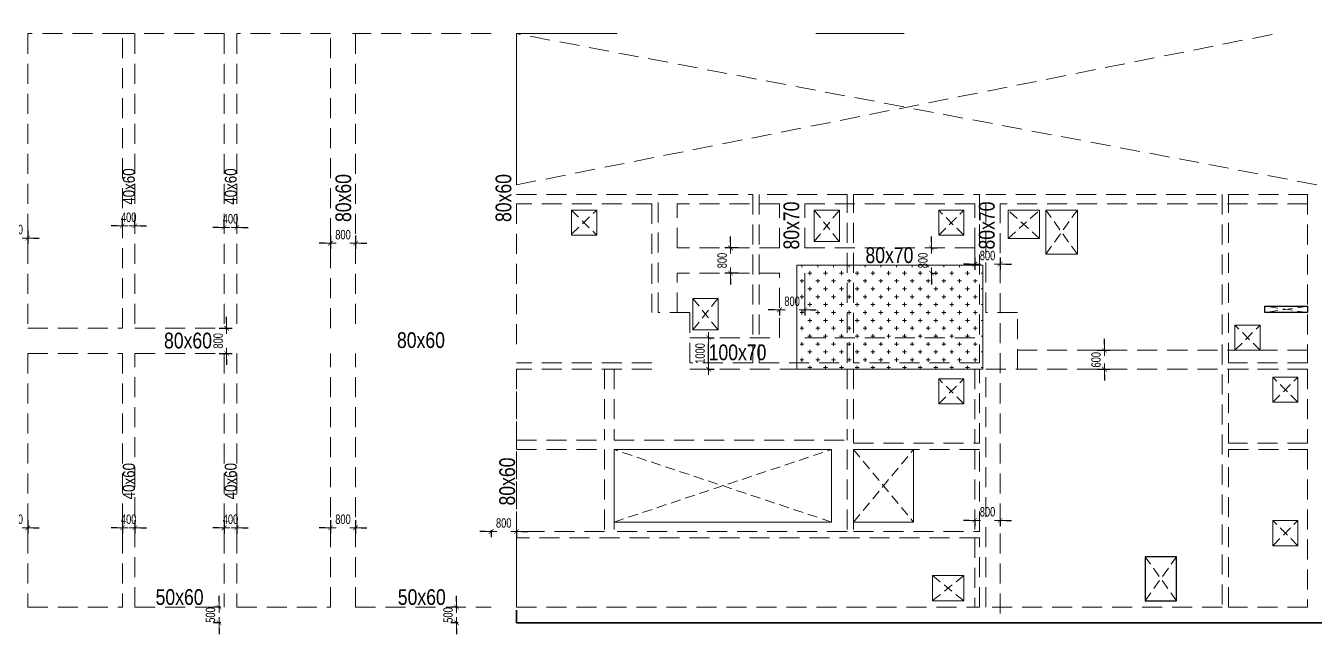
# Model space of a CAD drawing. Header units: millimetres. Extents: x 40 to 217000, y 40 to 90716.
# Drawn here: x 140685 to 181597, y 40 to 19350 of the extents above; entities that cross this region are included whole.
import ezdxf
from ezdxf.enums import TextEntityAlignment as Align

# ---------------------------------------------------------------- set-up
doc = ezdxf.new("R2010")
doc.units = ezdxf.units.MM
doc.header["$MEASUREMENT"] = 0
doc.header["$PDMODE"] = 1
doc.linetypes.add('DASHED2', pattern=[9.525, 6.35, -3.175])
doc.linetypes.add('HIDDEN2', pattern=[4.7625, 3.175, -1.5875])
doc.layers.get('Defpoints').update_dxf_attribs({"lineweight": 9})
for name, color, linetype, lineweight in [('C1', 20, 'Continuous', 35), ('NDC_S_BEAM', 3, 'HIDDEN2', 20), ('NDC_S_DIM', 1, 'Continuous', 15), ('NDC_S_HATCH MATERIAL', 8, 'Continuous', 9), ('NDC_S_OPENING', 9, 'DASHED2', 13), ('NDC_S_SLAB', 2, 'Continuous', 20)]:
    doc.layers.add(name, color=color, linetype=linetype, lineweight=lineweight)
doc.layers.add('GRATING', color=2, linetype='Continuous')
doc.layers.add('NDC. KT Dam', color=42, linetype='Continuous')
doc.layers.add('Kich thuoc dam diml', color=230, linetype='Continuous', plot=False)
doc.styles.add('ARIAL', font='arial.ttf', dxfattribs={"width": 0.8})
doc.styles.add('NDC_DIM', font='', dxfattribs={"width": 0.75})
doc.styles.get('NDC_DIM').set_extended_font_data('Dotum')
doc.dimstyles.new('NDC_dim_100', dxfattribs={"dimscale": 120, "dimtxt": 2.5, "dimasz": 1.5, "dimexe": 1.5, "dimexo": 2.5, "dimgap": 1, "dimtad": 1, "dimdec": 0, "dimzin": 0, "dimdsep": 46, "dimtxsty": 'NDC_DIM', "dimblk": 'DIMMARK', "dimcen": 0.09, "dimdle": 1.2, "dimclrd": 1, "dimclre": 1, "dimclrt": 3, "dimadec": 0, "dimazin": 0, "dimtfac": 1, "dimtdec": 0, "dimtix": 1, "dimtofl": 0, "dimtmove": 0, "dimatfit": 3, "dimfxl": 0, "dimtolj": 1, "dimtzin": 0, "dimarcsym": 0})

# ---------------------------------------------------------------- blocks, each defined once
blk = doc.blocks.new('DIMMARK')
at = {"layer": 'NDC_S_DIM', "color": 1}
blk.add_line((-1.5, 0), (1, 0), dxfattribs=at)
at = {"layer": 'NDC_S_DIM', "color": 2, "const_width": 0.1}
blk.add_lwpolyline([(-0.42, -0.42), (0.42, 0.42)], dxfattribs=at)
blk = doc.blocks.new('*D1545')
at = {"layer": 'Defpoints', "color": 0, "transparency": 16777216}
for p in [(143750, 4299), (144150, 4357), (144150, 3418)]:
    blk.add_point(p, dxfattribs=at)
at = {"layer": 'Kich thuoc dam diml', "color": 1, "lineweight": -2, "transparency": 16777216}
for p, q in [((143570, 3418), (143390, 3418)), ((143750, 3658), (143750, 3238)), ((144150, 3658), (144150, 3238)), ((144330, 3418), (144510, 3418))]:
    blk.add_line(p, q, dxfattribs=at)
at = {"layer": 'Kich thuoc dam diml', "color": 1, "lineweight": -2, "transparency": 16777216, "xscale": 180, "yscale": 180, "zscale": 180}
blk.add_blockref('DIMMARK', (143750, 3418), dxfattribs=at)
at = {"layer": 'Kich thuoc dam diml', "color": 1, "lineweight": -2, "transparency": 16777216, "xscale": 180, "yscale": 180, "zscale": 180, "rotation": 180}
blk.add_blockref('DIMMARK', (144150, 3418), dxfattribs=at)
at = {"layer": 'Kich thuoc dam diml', "color": 3, "transparency": 16777216, "insert": (143950, 3688), "char_height": 300, "attachment_point": 5, "style": 'NDC_DIM'}
blk.add_mtext('\\A1;400', dxfattribs=at)
blk = doc.blocks.new('*D1546')
at = {"layer": 'Defpoints', "color": 0, "transparency": 16777216}
for p in [(146980, 4299), (147380, 4357), (147380, 3418)]:
    blk.add_point(p, dxfattribs=at)
at = {"layer": 'Kich thuoc dam diml', "color": 1, "lineweight": -2, "transparency": 16777216}
for p, q in [((146800, 3418), (146620, 3418)), ((146980, 3658), (146980, 3238)), ((147380, 3658), (147380, 3238)), ((147560, 3418), (147740, 3418))]:
    blk.add_line(p, q, dxfattribs=at)
at = {"layer": 'Kich thuoc dam diml', "color": 1, "lineweight": -2, "transparency": 16777216, "xscale": 180, "yscale": 180, "zscale": 180}
blk.add_blockref('DIMMARK', (146980, 3418), dxfattribs=at)
at = {"layer": 'Kich thuoc dam diml', "color": 1, "lineweight": -2, "transparency": 16777216, "xscale": 180, "yscale": 180, "zscale": 180, "rotation": 180}
blk.add_blockref('DIMMARK', (147380, 3418), dxfattribs=at)
at = {"layer": 'Kich thuoc dam diml', "color": 3, "transparency": 16777216, "insert": (147180, 3688), "char_height": 300, "attachment_point": 5, "style": 'NDC_DIM'}
blk.add_mtext('\\A1;400', dxfattribs=at)
blk = doc.blocks.new('*D1547')
at = {"layer": 'Defpoints', "color": 0, "transparency": 16777216}
for p in [(155450, 3640), (156250, 3640), (156250, 3298)]:
    blk.add_point(p, dxfattribs=at)
at = {"layer": 'Kich thuoc dam diml', "color": 1, "lineweight": -2, "transparency": 16777216}
for p, q in [((155270, 3298), (155090, 3298)), ((155450, 3340), (155450, 3118)), ((156250, 3340), (156250, 3118)), ((156430, 3298), (156610, 3298))]:
    blk.add_line(p, q, dxfattribs=at)
at = {"layer": 'Kich thuoc dam diml', "color": 1, "lineweight": -2, "transparency": 16777216, "xscale": 180, "yscale": 180, "zscale": 180}
blk.add_blockref('DIMMARK', (155450, 3298), dxfattribs=at)
at = {"layer": 'Kich thuoc dam diml', "color": 1, "lineweight": -2, "transparency": 16777216, "xscale": 180, "yscale": 180, "zscale": 180, "rotation": 180}
blk.add_blockref('DIMMARK', (156250, 3298), dxfattribs=at)
at = {"layer": 'Kich thuoc dam diml', "color": 3, "transparency": 16777216, "insert": (155850, 3568), "char_height": 300, "attachment_point": 5, "style": 'NDC_DIM'}
blk.add_mtext('\\A1;800', dxfattribs=at)
blk = doc.blocks.new('*D1530')
at = {"layer": 'Defpoints', "color": 0, "transparency": 16777216}
for p in [(139950, 4170), (140750, 4170), (140750, 3418)]:
    blk.add_point(p, dxfattribs=at)
at = {"layer": 'Kich thuoc dam diml', "color": 1, "lineweight": -2, "transparency": 16777216}
for p, q in [((139770, 3418), (139590, 3418)), ((139950, 3658), (139950, 3238)), ((140750, 3658), (140750, 3238)), ((140930, 3418), (141110, 3418))]:
    blk.add_line(p, q, dxfattribs=at)
at = {"layer": 'Kich thuoc dam diml', "color": 1, "lineweight": -2, "transparency": 16777216, "xscale": 180, "yscale": 180, "zscale": 180}
blk.add_blockref('DIMMARK', (139950, 3418), dxfattribs=at)
at = {"layer": 'Kich thuoc dam diml', "color": 1, "lineweight": -2, "transparency": 16777216, "xscale": 180, "yscale": 180, "zscale": 180, "rotation": 180}
blk.add_blockref('DIMMARK', (140750, 3418), dxfattribs=at)
at = {"layer": 'Kich thuoc dam diml', "color": 3, "transparency": 16777216, "insert": (140350, 3688), "char_height": 300, "attachment_point": 5, "style": 'NDC_DIM'}
blk.add_mtext('\\A1;800', dxfattribs=at)
blk = doc.blocks.new('*D1531')
at = {"layer": 'Defpoints', "color": 0, "transparency": 16777216}
for p in [(150350, 4925), (151150, 4925), (151150, 3418)]:
    blk.add_point(p, dxfattribs=at)
at = {"layer": 'Kich thuoc dam diml', "color": 1, "lineweight": -2, "transparency": 16777216}
for p, q in [((150170, 3418), (149990, 3418)), ((150350, 3658), (150350, 3238)), ((151150, 3658), (151150, 3238)), ((151330, 3418), (151510, 3418))]:
    blk.add_line(p, q, dxfattribs=at)
at = {"layer": 'Kich thuoc dam diml', "color": 1, "lineweight": -2, "transparency": 16777216, "xscale": 180, "yscale": 180, "zscale": 180}
blk.add_blockref('DIMMARK', (150350, 3418), dxfattribs=at)
at = {"layer": 'Kich thuoc dam diml', "color": 1, "lineweight": -2, "transparency": 16777216, "xscale": 180, "yscale": 180, "zscale": 180, "rotation": 180}
blk.add_blockref('DIMMARK', (151150, 3418), dxfattribs=at)
at = {"layer": 'Kich thuoc dam diml', "color": 3, "transparency": 16777216, "insert": (150750, 3688), "char_height": 300, "attachment_point": 5, "style": 'NDC_DIM'}
blk.add_mtext('\\A1;800', dxfattribs=at)
blk = doc.blocks.new('*D1565')
at = {"layer": 'Defpoints', "color": 0, "transparency": 16777216}
for p in [(146816, 900), (147171, 900), (147171, 400)]:
    blk.add_point(p, dxfattribs=at)
at = {"layer": 'Kich thuoc dam diml', "color": 1, "lineweight": -2, "transparency": 16777216}
for p, q in [((146816, 1080), (146816, 1260)), ((146871, 900), (146636, 900)), ((146871, 400), (146636, 400)), ((146816, 220), (146816, 40))]:
    blk.add_line(p, q, dxfattribs=at)
at = {"layer": 'Kich thuoc dam diml', "color": 1, "lineweight": -2, "transparency": 16777216, "xscale": 180, "yscale": 180, "zscale": 180}
for p, rotation in [((146816, 900), 270), ((146816, 400), 90)]:
    blk.add_blockref('DIMMARK', p, dxfattribs=dict(at, rotation=rotation))
at = {"layer": 'Kich thuoc dam diml', "color": 3, "transparency": 16777216, "insert": (146546, 650), "char_height": 300, "attachment_point": 5, "rotation": 90, "style": 'NDC_DIM'}
blk.add_mtext('\\A1;500', dxfattribs=at)
blk = doc.blocks.new('*D1566')
at = {"layer": 'Defpoints', "color": 0, "transparency": 16777216}
for p in [(154354, 900), (154709, 900), (154709, 400)]:
    blk.add_point(p, dxfattribs=at)
at = {"layer": 'Kich thuoc dam diml', "color": 1, "lineweight": -2, "transparency": 16777216}
for p, q in [((154354, 1080), (154354, 1260)), ((154409, 900), (154174, 900)), ((154409, 400), (154174, 400)), ((154354, 220), (154354, 40))]:
    blk.add_line(p, q, dxfattribs=at)
at = {"layer": 'Kich thuoc dam diml', "color": 1, "lineweight": -2, "transparency": 16777216, "xscale": 180, "yscale": 180, "zscale": 180}
for p, rotation in [((154354, 900), 270), ((154354, 400), 90)]:
    blk.add_blockref('DIMMARK', p, dxfattribs=dict(at, rotation=rotation))
at = {"layer": 'Kich thuoc dam diml', "color": 3, "transparency": 16777216, "insert": (154084, 650), "char_height": 300, "attachment_point": 5, "rotation": 90, "style": 'NDC_DIM'}
blk.add_mtext('\\A1;500', dxfattribs=at)
blk = doc.blocks.new('*D1577')
at = {"layer": 'Defpoints', "color": 0, "transparency": 16777216}
for p in [(146274, 9750), (147058, 9750), (146199, 8950)]:
    blk.add_point(p, dxfattribs=at)
at = {"layer": 'Kich thuoc dam diml', "color": 1, "lineweight": -2, "transparency": 16777216}
for p, q in [((147058, 9930), (147058, 10110)), ((146818, 9750), (147238, 9750)), ((146818, 8950), (147238, 8950)), ((147058, 8770), (147058, 8590))]:
    blk.add_line(p, q, dxfattribs=at)
at = {"layer": 'Kich thuoc dam diml', "color": 1, "lineweight": -2, "transparency": 16777216, "xscale": 180, "yscale": 180, "zscale": 180}
for p, rotation in [((147058, 9750), 270), ((147058, 8950), 90)]:
    blk.add_blockref('DIMMARK', p, dxfattribs=dict(at, rotation=rotation))
at = {"layer": 'Kich thuoc dam diml', "color": 3, "transparency": 16777216, "insert": (146788, 9350), "char_height": 300, "attachment_point": 5, "rotation": 90, "style": 'NDC_DIM'}
blk.add_mtext('\\A1;800', dxfattribs=at)
blk = doc.blocks.new('*D1578')
at = {"layer": 'Defpoints', "color": 0, "transparency": 16777216}
for p in [(162209, 9450), (162351, 9450), (162209, 8450)]:
    blk.add_point(p, dxfattribs=at)
at = {"layer": 'Kich thuoc dam diml', "color": 1, "lineweight": -2, "transparency": 16777216}
for p, q in [((162351, 9450), (162531, 9450)), ((162351, 8630), (162351, 9270)), ((162351, 8450), (162531, 8450))]:
    blk.add_line(p, q, dxfattribs=at)
at = {"layer": 'Kich thuoc dam diml', "color": 1, "lineweight": -2, "transparency": 16777216, "xscale": 180, "yscale": 180, "zscale": 180}
for p, rotation in [((162351, 9450), 90), ((162351, 8450), 270)]:
    blk.add_blockref('DIMMARK', p, dxfattribs=dict(at, rotation=rotation))
at = {"layer": 'Kich thuoc dam diml', "color": 3, "transparency": 16777216, "insert": (162081, 8950), "char_height": 300, "attachment_point": 5, "rotation": 90, "style": 'NDC_DIM'}
blk.add_mtext('\\A1;1000', dxfattribs=at)
blk = doc.blocks.new('*D1619')
at = {"layer": 'Defpoints', "color": 0, "transparency": 16777216}
for p in [(170800, 12300), (171600, 12300), (171600, 11786)]:
    blk.add_point(p, dxfattribs=at)
at = {"layer": 'Kich thuoc dam diml', "color": 1, "lineweight": -2, "transparency": 16777216}
for p, q in [((170800, 12000), (170800, 11606)), ((171600, 12000), (171600, 11606)), ((170620, 11786), (170440, 11786)), ((171780, 11786), (171960, 11786))]:
    blk.add_line(p, q, dxfattribs=at)
at = {"layer": 'Kich thuoc dam diml', "color": 1, "lineweight": -2, "transparency": 16777216, "xscale": 180, "yscale": 180, "zscale": 180}
blk.add_blockref('DIMMARK', (170800, 11786), dxfattribs=at)
at = {"layer": 'Kich thuoc dam diml', "color": 1, "lineweight": -2, "transparency": 16777216, "xscale": 180, "yscale": 180, "zscale": 180, "rotation": 180}
blk.add_blockref('DIMMARK', (171600, 11786), dxfattribs=at)
at = {"layer": 'Kich thuoc dam diml', "color": 3, "transparency": 16777216, "insert": (171200, 12056), "char_height": 300, "attachment_point": 5, "style": 'NDC_DIM'}
blk.add_mtext('\\A1;800', dxfattribs=at)
blk = doc.blocks.new('*D1602')
at = {"layer": 'Defpoints', "color": 0, "transparency": 16777216}
for p in [(170800, 3713), (171600, 3713), (171600, 3654)]:
    blk.add_point(p, dxfattribs=at)
at = {"layer": 'Kich thuoc dam diml', "color": 1, "lineweight": -2, "transparency": 16777216}
for p, q in [((170620, 3654), (170440, 3654)), ((170800, 3654), (170800, 3474)), ((171600, 3654), (171600, 3474)), ((171780, 3654), (171960, 3654))]:
    blk.add_line(p, q, dxfattribs=at)
at = {"layer": 'Kich thuoc dam diml', "color": 1, "lineweight": -2, "transparency": 16777216, "xscale": 180, "yscale": 180, "zscale": 180}
blk.add_blockref('DIMMARK', (170800, 3654), dxfattribs=at)
at = {"layer": 'Kich thuoc dam diml', "color": 1, "lineweight": -2, "transparency": 16777216, "xscale": 180, "yscale": 180, "zscale": 180, "rotation": 180}
blk.add_blockref('DIMMARK', (171600, 3654), dxfattribs=at)
at = {"layer": 'Kich thuoc dam diml', "color": 3, "transparency": 16777216, "insert": (171200, 3924), "char_height": 300, "attachment_point": 5, "style": 'NDC_DIM'}
blk.add_mtext('\\A1;800', dxfattribs=at)
blk = doc.blocks.new('*D1603')
at = {"layer": 'Defpoints', "color": 0, "transparency": 16777216}
for p in [(163049, 12300), (164223, 12300), (164223, 11500)]:
    blk.add_point(p, dxfattribs=at)
at = {"layer": 'Kich thuoc dam diml', "color": 1, "lineweight": -2, "transparency": 16777216}
for p, q in [((163289, 12300), (162869, 12300)), ((163049, 12480), (163049, 12660)), ((163289, 11500), (162869, 11500)), ((163049, 11320), (163049, 11140))]:
    blk.add_line(p, q, dxfattribs=at)
at = {"layer": 'Kich thuoc dam diml', "color": 1, "lineweight": -2, "transparency": 16777216, "xscale": 180, "yscale": 180, "zscale": 180}
for p, rotation in [((163049, 12300), 270), ((163049, 11500), 90)]:
    blk.add_blockref('DIMMARK', p, dxfattribs=dict(at, rotation=rotation))
at = {"layer": 'Kich thuoc dam diml', "color": 3, "transparency": 16777216, "insert": (162779, 11900), "char_height": 300, "attachment_point": 5, "rotation": 90, "style": 'NDC_DIM'}
blk.add_mtext('\\A1;800', dxfattribs=at)
blk = doc.blocks.new('*D1604')
at = {"layer": 'Defpoints', "color": 0, "transparency": 16777216}
for p in [(169223, 12300), (169420, 12300), (169223, 11500)]:
    blk.add_point(p, dxfattribs=at)
at = {"layer": 'Kich thuoc dam diml', "color": 1, "lineweight": -2, "transparency": 16777216}
for p, q in [((169420, 12480), (169420, 12660)), ((169420, 12300), (169600, 12300)), ((169420, 11500), (169600, 11500)), ((169420, 11320), (169420, 11140))]:
    blk.add_line(p, q, dxfattribs=at)
at = {"layer": 'Kich thuoc dam diml', "color": 1, "lineweight": -2, "transparency": 16777216, "xscale": 180, "yscale": 180, "zscale": 180}
for p, rotation in [((169420, 12300), 270), ((169420, 11500), 90)]:
    blk.add_blockref('DIMMARK', p, dxfattribs=dict(at, rotation=rotation))
at = {"layer": 'Kich thuoc dam diml', "color": 3, "transparency": 16777216, "insert": (169150, 11900), "char_height": 300, "attachment_point": 5, "rotation": 90, "style": 'NDC_DIM'}
blk.add_mtext('\\A1;800', dxfattribs=at)
blk = doc.blocks.new('*D1605')
at = {"layer": 'Defpoints', "color": 0, "transparency": 16777216}
for p in [(164600, 10568), (165400, 10568), (165400, 10334)]:
    blk.add_point(p, dxfattribs=at)
at = {"layer": 'Kich thuoc dam diml', "color": 1, "lineweight": -2, "transparency": 16777216}
for p, q in [((164420, 10334), (164240, 10334)), ((164600, 10334), (164600, 10154)), ((165400, 10334), (165400, 10154)), ((165580, 10334), (165760, 10334))]:
    blk.add_line(p, q, dxfattribs=at)
at = {"layer": 'Kich thuoc dam diml', "color": 1, "lineweight": -2, "transparency": 16777216, "xscale": 180, "yscale": 180, "zscale": 180}
blk.add_blockref('DIMMARK', (164600, 10334), dxfattribs=at)
at = {"layer": 'Kich thuoc dam diml', "color": 1, "lineweight": -2, "transparency": 16777216, "xscale": 180, "yscale": 180, "zscale": 180, "rotation": 180}
blk.add_blockref('DIMMARK', (165400, 10334), dxfattribs=at)
at = {"layer": 'Kich thuoc dam diml', "color": 3, "transparency": 16777216, "insert": (165000, 10604), "char_height": 300, "attachment_point": 5, "style": 'NDC_DIM'}
blk.add_mtext('\\A1;800', dxfattribs=at)
blk = doc.blocks.new('*D1606')
at = {"layer": 'Defpoints', "color": 0, "transparency": 16777216}
for p in [(173358, 9050), (174914, 9050), (173125, 8450)]:
    blk.add_point(p, dxfattribs=at)
at = {"layer": 'Kich thuoc dam diml', "color": 1, "lineweight": -2, "transparency": 16777216}
for p, q in [((174914, 9230), (174914, 9410)), ((174674, 9050), (175094, 9050)), ((174674, 8450), (175094, 8450)), ((174914, 8270), (174914, 8090))]:
    blk.add_line(p, q, dxfattribs=at)
at = {"layer": 'Kich thuoc dam diml', "color": 1, "lineweight": -2, "transparency": 16777216, "xscale": 180, "yscale": 180, "zscale": 180}
for p, rotation in [((174914, 9050), 270), ((174914, 8450), 90)]:
    blk.add_blockref('DIMMARK', p, dxfattribs=dict(at, rotation=rotation))
at = {"layer": 'Kich thuoc dam diml', "color": 3, "transparency": 16777216, "insert": (174644, 8750), "char_height": 300, "attachment_point": 5, "rotation": 90, "style": 'NDC_DIM'}
blk.add_mtext('\\A1;600', dxfattribs=at)
blk = doc.blocks.new('*D1648')
at = {"layer": 'Defpoints', "color": 0, "transparency": 16777216}
for p in [(156364, 47100), (157282, 47100), (156364, 46300), (128673, 19600), (129913, 19600), (129030, 18800)]:
    blk.add_point(p, dxfattribs=at)
at = {"layer": 'Kich thuoc dam diml', "color": 1, "lineweight": -2, "transparency": 16777216}
for p, q in [((157282, 47280), (157282, 47460)), ((157042, 47100), (157462, 47100)), ((157042, 46300), (157462, 46300)), ((157282, 46120), (157282, 45940)), ((129913, 19780), (129913, 19960)), ((129673, 19600), (130093, 19600)), ((129673, 18800), (130093, 18800)), ((129913, 18620), (129913, 18440))]:
    blk.add_line(p, q, dxfattribs=at)
at = {"layer": 'Kich thuoc dam diml', "color": 1, "lineweight": -2, "transparency": 16777216, "xscale": 180, "yscale": 180, "zscale": 180}
for p, rotation in [((157282, 47100), 270), ((157282, 46300), 90), ((129913, 19600), 270), ((129913, 18800), 90)]:
    blk.add_blockref('DIMMARK', p, dxfattribs=dict(at, rotation=rotation))
at = {"layer": 'Kich thuoc dam diml', "color": 3, "transparency": 16777216, "char_height": 300, "attachment_point": 5, "rotation": 90, "style": 'NDC_DIM'}
for insert in [(157012, 46700), (129643, 19200)]:
    blk.add_mtext('\\A1;800', dxfattribs=dict(at, insert=insert))
blk = doc.blocks.new('*D1270')
at = {"layer": 'Defpoints', "color": 0, "transparency": 16777216}
for p in [(139950, 13363), (140750, 13363), (140750, 12612)]:
    blk.add_point(p, dxfattribs=at)
at = {"layer": 'Kich thuoc dam diml', "color": 1, "lineweight": -2, "transparency": 16777216}
for p, q in [((139950, 12852), (139950, 12432)), ((140750, 12852), (140750, 12432)), ((139770, 12612), (139590, 12612)), ((140930, 12612), (141110, 12612))]:
    blk.add_line(p, q, dxfattribs=at)
at = {"layer": 'Kich thuoc dam diml', "color": 1, "lineweight": -2, "transparency": 16777216, "xscale": 180, "yscale": 180, "zscale": 180}
blk.add_blockref('DIMMARK', (139950, 12612), dxfattribs=at)
at = {"layer": 'Kich thuoc dam diml', "color": 1, "lineweight": -2, "transparency": 16777216, "xscale": 180, "yscale": 180, "zscale": 180, "rotation": 180}
blk.add_blockref('DIMMARK', (140750, 12612), dxfattribs=at)
at = {"layer": 'Kich thuoc dam diml', "color": 3, "transparency": 16777216, "insert": (140350, 12882), "char_height": 300, "attachment_point": 5, "style": 'NDC_DIM'}
blk.add_mtext('\\A1;800', dxfattribs=at)
blk = doc.blocks.new('*D1287')
at = {"layer": 'Defpoints', "color": 0, "transparency": 16777216}
for p in [(143750, 12744), (144150, 13001), (144150, 12744)]:
    blk.add_point(p, dxfattribs=at)
at = {"layer": 'Kich thuoc dam diml', "color": 1, "lineweight": -2, "transparency": 16777216}
for p, q in [((143750, 13001), (143750, 13181)), ((144150, 13001), (144150, 13181)), ((143570, 13001), (143390, 13001)), ((144330, 13001), (144510, 13001))]:
    blk.add_line(p, q, dxfattribs=at)
at = {"layer": 'Kich thuoc dam diml', "color": 1, "lineweight": -2, "transparency": 16777216, "xscale": 180, "yscale": 180, "zscale": 180}
blk.add_blockref('DIMMARK', (143750, 13001), dxfattribs=at)
at = {"layer": 'Kich thuoc dam diml', "color": 1, "lineweight": -2, "transparency": 16777216, "xscale": 180, "yscale": 180, "zscale": 180, "rotation": 180}
blk.add_blockref('DIMMARK', (144150, 13001), dxfattribs=at)
at = {"layer": 'Kich thuoc dam diml', "color": 3, "transparency": 16777216, "insert": (143950, 13271), "char_height": 300, "attachment_point": 5, "style": 'NDC_DIM'}
blk.add_mtext('\\A1;400', dxfattribs=at)
blk = doc.blocks.new('*D1290')
at = {"layer": 'Defpoints', "color": 0, "transparency": 16777216}
for p in [(146980, 12696), (147380, 12953), (147380, 12696)]:
    blk.add_point(p, dxfattribs=at)
at = {"layer": 'Kich thuoc dam diml', "color": 1, "lineweight": -2, "transparency": 16777216}
for p, q in [((146980, 12953), (146980, 13133)), ((147380, 12953), (147380, 13133)), ((146800, 12953), (146620, 12953)), ((147560, 12953), (147740, 12953))]:
    blk.add_line(p, q, dxfattribs=at)
at = {"layer": 'Kich thuoc dam diml', "color": 1, "lineweight": -2, "transparency": 16777216, "xscale": 180, "yscale": 180, "zscale": 180}
blk.add_blockref('DIMMARK', (146980, 12953), dxfattribs=at)
at = {"layer": 'Kich thuoc dam diml', "color": 1, "lineweight": -2, "transparency": 16777216, "xscale": 180, "yscale": 180, "zscale": 180, "rotation": 180}
blk.add_blockref('DIMMARK', (147380, 12953), dxfattribs=at)
at = {"layer": 'Kich thuoc dam diml', "color": 3, "transparency": 16777216, "insert": (147180, 13223), "char_height": 300, "attachment_point": 5, "style": 'NDC_DIM'}
blk.add_mtext('\\A1;400', dxfattribs=at)
blk = doc.blocks.new('*D1291')
at = {"layer": 'Defpoints', "color": 0, "transparency": 16777216}
for p in [(150350, 13957), (151150, 13957), (151150, 12449)]:
    blk.add_point(p, dxfattribs=at)
at = {"layer": 'Kich thuoc dam diml', "color": 1, "lineweight": -2, "transparency": 16777216}
for p, q in [((150350, 12689), (150350, 12269)), ((151150, 12689), (151150, 12269)), ((150170, 12449), (149990, 12449)), ((151330, 12449), (151510, 12449))]:
    blk.add_line(p, q, dxfattribs=at)
at = {"layer": 'Kich thuoc dam diml', "color": 1, "lineweight": -2, "transparency": 16777216, "xscale": 180, "yscale": 180, "zscale": 180}
blk.add_blockref('DIMMARK', (150350, 12449), dxfattribs=at)
at = {"layer": 'Kich thuoc dam diml', "color": 1, "lineweight": -2, "transparency": 16777216, "xscale": 180, "yscale": 180, "zscale": 180, "rotation": 180}
blk.add_blockref('DIMMARK', (151150, 12449), dxfattribs=at)
at = {"layer": 'Kich thuoc dam diml', "color": 3, "transparency": 16777216, "insert": (150750, 12719), "char_height": 300, "attachment_point": 5, "style": 'NDC_DIM'}
blk.add_mtext('\\A1;800', dxfattribs=at)

msp = doc.modelspace()

# ---------------------------------------------------------------- hatches: boundary and pattern name
at = {"layer": 'NDC_S_HATCH MATERIAL'}
h = msp.add_hatch(dxfattribs=at)
h.set_pattern_fill('CROSS', color=256, scale=1000)
h.paths.add_polyline_path([(171050, 11750), (165150, 11750), (165150, 8450), (171050, 8450)])

# ---------------------------------------------------------------- linework, layer by layer
at = {"layer": 'C1'}
for p, q in [((156250, 400), (156250, 800)), ((217000, 400), (156250, 400))]:
    msp.add_line(p, q, dxfattribs=at)
at = {"layer": 'GRATING'}
msp.add_lwpolyline([(180000, 10450), (181350, 10450), (181350, 10250), (180000, 10250)], close=True, dxfattribs=at)
at = {"layer": 'GRATING', "color": 2}
msp.add_lwpolyline([(176200, 1100), (177200, 1100), (177200, 2500), (176200, 2500)], close=True, dxfattribs=at)
at = {"layer": 'NDC_S_BEAM', "ltscale": 200}
for p, q in [((143750, 19100), (140750, 19100)), ((140750, 19100), (140750, 9750)), ((143750, 9750), (143750, 19100)), ((144150, 19100), (144150, 9750)), ((146980.3, 19100), (146980.3, 9750)), ((147380.3, 19100), (147380.3, 9750)), ((150350, 19100), (147380.3, 19100)), ((150350, 9750), (150350, 19100)), ((155450, 19100), (151050, 19100)), ((151150, 19100), (151150, 9750)), ((156250, 19100), (156250, 14300)), ((156250, 9250), (156250, 14000)), ((160550, 13700), (156250, 13700)), ((160550, 13700), (160550, 10250)), ((161350, 12300), (161350, 13700)), ((164600, 13700), (161350, 13700)), ((164600, 12300), (164600, 13700)), ((165400, 12300), (165400, 13700)), ((170800, 13700), (165400, 13700)), ((170800, 12300), (170800, 13700)), ((171600, 700), (171600, 13700)), ((181350, 13700), (171600, 13700)), ((164600, 12300), (161350, 12300)), ((170800, 12300), (165400, 12300)), ((161350, 10250), (161350, 11500)), ((164600, 11500), (161350, 11500)), ((164600, 9450), (164600, 11500)), ((140750, 9750), (143750, 9750)), ((144150, 9750), (146980.3, 9750)), ((161750, 9450), (164600, 9450)), ((165400, 9450), (170800, 9450)), ((181350, 9050), (172150, 9050)), ((140750, 8950), (140750, 900)), ((140750, 8950), (143750, 8950)), ((143750, 8950), (143750, 900)), ((144150, 900), (144150, 8950)), ((144150, 8950), (146980.3, 8950)), ((146980.3, 8950), (146980.3, 900)), ((147380.3, 8950), (147380.3, 900)), ((150350, 900), (150350, 8950)), ((151150, 900), (151150, 8950)), ((156250, 8450), (156250, 900)), ((161750, 8450), (171600, 8450)), ((181350, 8450), (172150, 8450)), ((140750, 900), (143750, 900)), ((144150, 900), (146980.3, 900)), ((147380.3, 900), (150350, 900)), ((151150, 900), (155450, 900))]:
    msp.add_line(p, q, dxfattribs=at)
at = {"layer": 'NDC_S_BEAM'}
msp.add_line((181650, 400), (156250, 400), dxfattribs=at)
at = {"layer": 'NDC_S_BEAM', "ltscale": 200}
msp.add_lwpolyline([(146980.3, 19100), (143750.3, 19100)], dxfattribs=at)
for points in [[(151150, 9750, 0.35, 0.35, 0), (155450, 9750, 0, 0, 0), (155450, 19100, 0, 0, 0)], [(147380.3, 9750, 0.35, 0.35, 0), (150350, 9750, 0.35, 0.35, 0)], [(147380.3, 8950, 0.35, 0.35, 0), (150350, 8950, 0.35, 0.35, 0)], [(151150, 8950, 0.35, 0.35, 0), (155450, 8950, 0, 0, 0), (155450, 900, 0, 0, 0)]]:
    msp.add_lwpolyline(points, format="xyseb", dxfattribs=at)
at = {"layer": 'NDC_S_OPENING', "ltscale": 100}
for p, q in [((181650, 14300), (156250, 19100)), ((156250, 14300), (180350, 19100)), ((156250, 14000), (160550, 14000)), ((170800, 12300), (170800, 11750)), ((160550, 8650), (156250, 8650)), ((156250, 3300), (156250, 8450)), ((160550.7, 8450), (156250.7, 8450)), ((159050, 8450), (159050, 6200)), ((159350, 8450), (159350, 6200)), ((166750, 8450), (166750, 6200)), ((170800, 8450), (170800, 6100)), ((156250, 6200), (159050, 6200)), ((159350, 6200), (166750, 6200)), ((156250, 5900), (159050, 5900)), ((159050, 5900), (159050, 3300)), ((159350, 5900), (159350, 3300)), ((170800, 5900), (170800, 3300)), ((159050, 3300), (156250, 3300)), ((170800, 3100), (170800, 900))]:
    msp.add_line(p, q, dxfattribs=at)
at = {"layer": 'NDC_S_OPENING', "ltscale": 50}
for p, q in [((158000, 12739.5), (158800, 13500)), ((158000, 13500), (158800, 12700)), ((165700, 13500), (166500, 12500)), ((165700, 12500), (166500, 13500)), ((170450, 12700), (169650, 13500)), ((169650, 12700), (170450, 13500)), ((172850, 12600), (171850, 13500)), ((171850, 12600), (172850, 13500)), ((174050, 12100), (173050, 13500)), ((173050, 12100), (174050, 13500)), ((161850, 9700), (162650, 10700)), ((161850, 10700), (162650, 9700)), ((181350, 10250), (180000, 10450)), ((181350, 10450), (180000, 10250)), ((179850, 9050), (179050, 9850)), ((179050, 9050), (179850, 9850)), ((181050, 7400), (180250, 8200)), ((180250, 7400), (181050, 8200)), ((170450, 7350), (169650, 8150)), ((169650, 7350), (170450, 8150)), ((159350, 3600), (166250, 5900)), ((166250, 3600), (159350, 5900)), ((166950, 5900), (168850, 3600)), ((166950, 3600), (168850, 5900)), ((181050, 2850), (180250, 3650)), ((180250, 2850), (181050, 3650)), ((177200, 1100), (176200, 2500)), ((176200, 1100), (177200, 2500)), ((170450, 1900), (169450, 1100)), ((169450, 1900), (170450, 1100))]:
    msp.add_line(p, q, dxfattribs=at)
at = {"layer": 'NDC_S_OPENING', "ltscale": 100}
for points in [[(160750, 10250), (160750, 14000), (163750, 14000), (163750, 8650), (161750, 8650), (161750, 10250)], [(166750, 14000), (163950, 14000), (163950, 8650), (166750, 8650)], [(166950, 14000), (170950, 14000), (170950, 8650), (166950, 8650)], [(171150, 10250), (171150, 14000), (178650, 14000), (178650, 900), (171150, 900), (171150, 8450), (172150, 8450), (172150, 10250)], [(178850, 8650), (178850, 14000), (181350, 14000), (181350, 8650)], [(170950, 8450), (166950, 8450), (166950, 6100), (170950, 6100)], [(178850, 6100), (178850, 8450), (181350, 8450), (181350, 6100)], [(170950, 5900), (166950, 5900), (166950, 3300), (170950, 3300)], [(178850, 900), (178850, 5900), (181350, 5900), (181350, 900)], [(156250, 900), (170950, 900), (170950, 3100), (156250, 3100)]]:
    msp.add_lwpolyline(points, close=True, dxfattribs=at)
msp.add_lwpolyline([(166750, 5900), (166750, 3300), (159350, 3300)], dxfattribs=at)
at = {"layer": 'NDC_S_SLAB', "ltscale": 100}
for p, q in [((159450, 19100), (156250, 19100)), ((156250, 19100), (156250, 14300)), ((168550, 19100), (165750, 19100))]:
    msp.add_line(p, q, dxfattribs=at)
at = {"layer": 'NDC_S_SLAB'}
msp.add_line((165400, 10250), (165400, 11500), dxfattribs=at)
for points in [[(158000, 13500), (158000, 12700), (158800, 12700), (158800, 13500)], [(166500, 13500), (165700, 13500), (165700, 12500), (166500, 12500)], [(169650, 13500), (169650, 12700), (170450, 12700), (170450, 13500)], [(171850, 12600), (171850, 13500), (172850, 13500), (172850, 12600)], [(173050, 12100), (174050, 12100), (174050, 13500), (173050, 13500)], [(171050, 11750), (165150, 11750), (165150, 8450), (171050, 8450)], [(162650, 9700), (161850, 9700), (161850, 10700), (162650, 10700)], [(179050, 9050), (179850, 9050), (179850, 9850), (179050, 9850)], [(180250, 7400), (181050, 7400), (181050, 8200), (180250, 8200)], [(169650, 8150), (169650, 7350), (170450, 7350), (170450, 8150)], [(159350, 5900), (159350, 3600), (166250, 3600), (166250, 5900)], [(159350, 5900), (159350, 3600), (166250, 3600), (166250, 5900)], [(168850, 3600), (166950, 3600), (166950, 5900), (168850, 5900)], [(180250, 2850), (181050, 2850), (181050, 3650), (180250, 3650)], [(170450, 1100), (170450, 1900), (169450, 1900), (169450, 1100)]]:
    msp.add_lwpolyline(points, close=True, dxfattribs=at)

# ---------------------------------------------------------------- texts
at = {"layer": 'NDC. KT Dam', "style": 'ARIAL', "width": 0.8}
for s, height, p in [('40x60', 380, (143955, 14247.1)), ('40x60', 380, (147185.4, 14247.1)), ('80x60', 500, (150758.4, 13883.7)), ('80x60', 500, (155840.4, 13883.7)), ('80x70', 500, (164975.7, 13011.5)), ('80x70', 500, (171175.7, 13011.5)), ('40x60', 380, (143955, 4896.4)), ('40x60', 380, (147185.4, 4896.4)), ('80x60', 500, (155958.4, 4886.5))]:
    msp.add_text(s, height=height, rotation=90, dxfattribs=at).set_placement(p, align=Align.MIDDLE_CENTER)
for s, p in [('80x70', (168087.4, 12070.5)), ('80x60', (145832.1, 9360.8)), ('80x60', (153223.8, 9374.4)), ('100x70', (163267.4, 8985.8)), ('50x60', (145565.1, 1219.6)), ('50x60', (153249.4, 1219.6))]:
    msp.add_text(s, height=500, dxfattribs=at).set_placement(p, align=Align.MIDDLE_CENTER)

# ---------------------------------------------------------------- dimensions: what is measured, and where the dimension line sits
at = {"layer": 'Kich thuoc dam diml'}
for base, p1, p2, picture, middle in [((157282.2, 47100), (156364.1, 46300), (156364.1, 47100), '*D1648', (157012.2, 46700)), ((163049, 12300), (164222.9, 11500), (164222.9, 12300), '*D1603', (162779, 11900)), ((169420.2, 12300), (169222.9, 11500), (169222.9, 12300), '*D1604', (169150.2, 11900)), ((147057.6, 9750), (146198.8, 8950), (146274, 9750), '*D1577', (146787.6, 9350)), ((162350.7, 9450), (162209, 8450), (162209, 9450), '*D1578', (162080.7, 8950)), ((174913.5, 9050), (173125.2, 8450), (173358.5, 9050), '*D1606', (174643.5, 8750)), ((146816, 900), (147170.8, 400), (147170.8, 900), '*D1565', (146546, 650)), ((154354.1, 900), (154708.9, 400), (154708.9, 900), '*D1566', (154084.1, 650))]:
    dim = msp.add_linear_dim(base=base, p1=p1, p2=p2, angle=90, dimstyle='NDC_dim_100', override={"dimfxl": 2}, dxfattribs=at)
    dim.commit()
    dim.dimension.update_dxf_attribs({"geometry": picture, "text_midpoint": middle})
for base, p1, p2, picture, middle in [((151150, 12449.4), (150350, 13956.7), (151150, 13956.7), '*D1291', (150750, 12719.4)), ((140750, 12611.6), (139950, 13363.4), (140750, 13363.4), '*D1270', (140350, 12881.6)), ((144150, 13000.6), (143750, 12743.8), (144150, 12743.8), '*D1287', (143950, 13270.6)), ((147380.3, 12953.2), (146980.3, 12696.3), (147380.3, 12696.3), '*D1290', (147180.3, 13223.2)), ((171600, 11786.2), (170800, 12300), (171600, 12300), '*D1619', (171200, 12056.2)), ((165400, 10334), (164600, 10567.9), (165400, 10567.9), '*D1605', (165000, 10604)), ((151150, 3417.7), (150350, 4925), (151150, 4925), '*D1531', (150750, 3687.7)), ((140750, 3417.7), (139950, 4169.6), (140750, 4169.6), '*D1530', (140350, 3687.7)), ((144150, 3417.7), (143750, 4299.4), (144150, 4356.5), '*D1545', (143950, 3687.7)), ((147380.3, 3417.7), (146980.3, 4299.4), (147380.3, 4356.5), '*D1546', (147180.3, 3687.7)), ((171600, 3654.1), (170800, 3712.6), (171600, 3712.6), '*D1602', (171200, 3924.1)), ((156250, 3298), (155450, 3639.8), (156250, 3639.8), '*D1547', (155850, 3568))]:
    dim = msp.add_linear_dim(base=base, p1=p1, p2=p2, dimstyle='NDC_dim_100', override={"dimfxl": 2}, dxfattribs=at)
    dim.commit()
    dim.dimension.update_dxf_attribs({"geometry": picture, "text_midpoint": middle})

doc.saveas('drawing.dxf')
